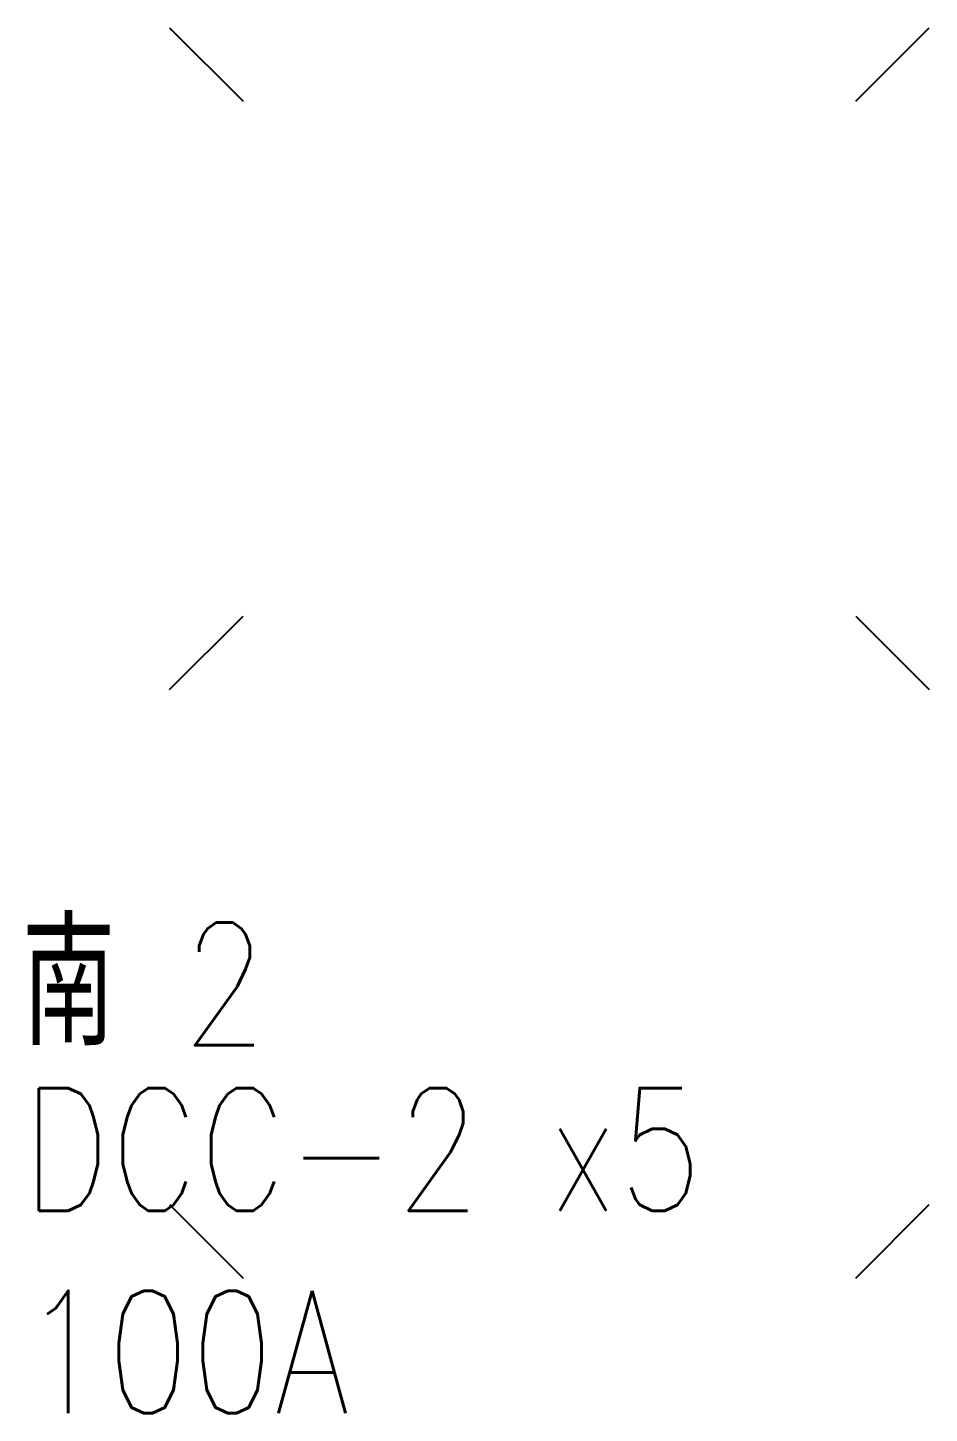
# Model space of a CAD drawing. Extents: x -3080 to 28500, y -1326 to 31609.
# Drawn here: x 2847 to 3215, y 680 to 1245 of the extents above; entities that cross this region are included whole.
import ezdxf
from ezdxf.enums import TextEntityAlignment as Align

# ---------------------------------------------------------------- set-up
doc = ezdxf.new("R2010")
doc.units = 0
doc.header["$LTSCALE"] = 100
for name, color, linetype in [('0-xref', 8, 'Continuous'), ('188K-SM-03-F05-MECH-DCC-Y2257103$0$00_閥站分組', 1, 'Continuous'), ('188K-SM-07-F10-MECH-CR PIPE-Y2257103$0$00_閥站分組', 1, 'Continuous'), ('X-S-FAB-L05$0$S-鋼柱', 8, 'Continuous')]:
    doc.layers.add(name, color=color, linetype=linetype)
doc.layers.add('X-S-FAB-L05$0$XREF', color=8, linetype='Continuous', lineweight=0)
doc.styles.add('188K-SM-03-F05-MECH-DCC-Y2257103$0$XFM1Q20-200k$0$12P7-XCM2P10$0$AA-TXT', font='simplex.shx', dxfattribs={"bigfont": 'china.shx'})
doc.styles.add('188K-SM-07-F10-MECH-CR PIPE-Y2257103$0$XFM1Q20-200k$0$12P7-XCM2P10$0$AA-TXT', font='simplex.shx', dxfattribs={"bigfont": 'china.shx'})

# ---------------------------------------------------------------- blocks, each defined once
blk = doc.blocks.new('X-S-FAB-L05$0$SC1')
at = {"layer": 'DefPoints'}
blk.add_line((27924.99, 8342.12), (27954.99, 8312.12), dxfattribs=at)
blk = doc.blocks.new('X-S-FAB-L05$0$VC(C)')
at = {"layer": 'X-S-FAB-L05$0$S-鋼柱'}
for p in [(-25019.99, -7097.12), (-24739.99, -7337.12), (-25019.99, -7577.12)]:
    blk.add_blockref('X-S-FAB-L05$0$SC1', p, dxfattribs=at)
at = {"layer": 'X-S-FAB-L05$0$S-鋼柱', "rotation": 90}
for p in [(11527.13, -26709.99), (11247.13, -26949.99), (11527.13, -27189.99)]:
    blk.add_blockref('X-S-FAB-L05$0$SC1', p, dxfattribs=at)
blk = doc.blocks.new('X-S-FAB-L05')
at = {"layer": 'X-S-FAB-L05$0$XREF'}
blk.add_blockref('X-S-FAB-L05$0$VC(C)', (0, 0), dxfattribs=at)
blk = doc.blocks.new('188K-SM-03-F05-MECH-DCC-Y2257103')
at = {"layer": '188K-SM-03-F05-MECH-DCC-Y2257103$0$00_閥站分組', "style": '188K-SM-03-F05-MECH-DCC-Y2257103$0$XFM1Q20-200k$0$12P7-XCM2P10$0$AA-TXT', "width": 0.8}
for s, p in [('南 2', (2844.85, 854.96)), ('DCC-2 x5', (2844.85, 787.46)), ('100A', (2844.85, 704.82))]:
    blk.add_text(s, height=50, dxfattribs=at).set_placement(p, align=Align.MIDDLE_LEFT)
blk = doc.blocks.new('188K-SM-07-F10-MECH-CR PIPE-Y2257103')
at = {"layer": '188K-SM-07-F10-MECH-CR PIPE-Y2257103$0$00_閥站分組', "style": '188K-SM-07-F10-MECH-CR PIPE-Y2257103$0$XFM1Q20-200k$0$12P7-XCM2P10$0$AA-TXT', "width": 0.8}
for s, p in [('南 2', (2844.85, 854.959)), ('DCC-2 x5', (2844.85, 787.459)), ('100A', (2844.85, 704.816))]:
    blk.add_text(s, height=50, dxfattribs=at).set_placement(p, align=Align.MIDDLE_LEFT)

msp = doc.modelspace()

# ---------------------------------------------------------------- block references
at = {"layer": '0-xref'}
for name in ['X-S-FAB-L05', '188K-SM-03-F05-MECH-DCC-Y2257103']:
    msp.add_blockref(name, (0, 0), dxfattribs=at)

# ---------------------------------------------------------------- next in the draw order: block references
msp.add_blockref('188K-SM-07-F10-MECH-CR PIPE-Y2257103', (0, 0), dxfattribs=at)

doc.saveas('drawing.dxf')
